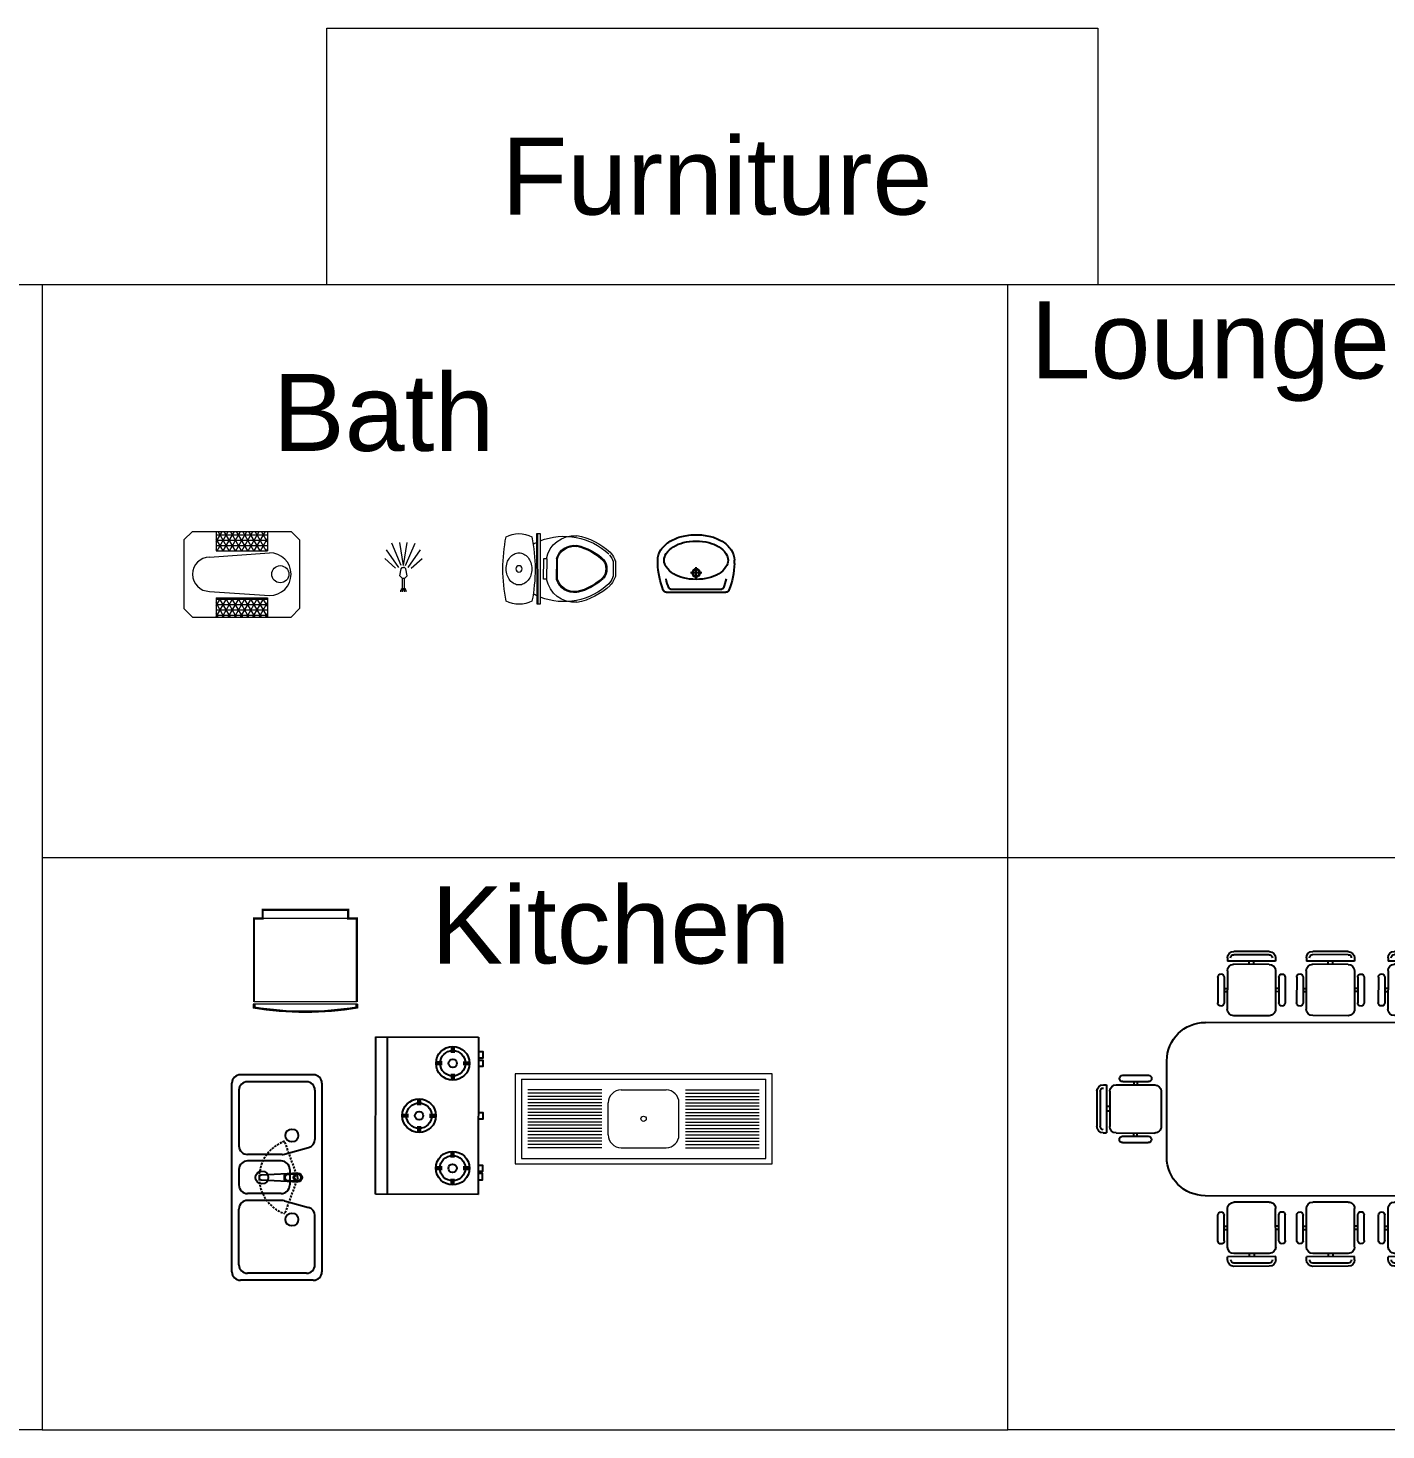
# Model space of a CAD drawing. Header units: inches. Extents: x 47 to 998, y 36 to 364.
# Drawn here: x 366.9 to 683.9, y 36.3 to 363.8 of the extents above; entities that cross this region are included whole.
import ezdxf

# ---------------------------------------------------------------- set-up
doc = ezdxf.new("R2010")
doc.units = ezdxf.units.IN
doc.header["$MEASUREMENT"] = 0
doc.linetypes.add('DASHED', pattern=[0.75, 0.5, -0.25])
for name, color, linetype, lineweight in [('FIXTURE', 8, 'Continuous', 5), ('furniture', 8, 'Continuous', 25), ('Markings', 7, 'Continuous', 20), ('SANITRY', 8, 'Continuous', 5), ('Text', 160, 'Continuous', 20)]:
    doc.layers.add(name, color=color, linetype=linetype, lineweight=lineweight)
doc.styles.get("Standard").update_dxf_attribs({"font": 'arial.ttf'})

# ---------------------------------------------------------------- blocks, each defined once
blk = doc.blocks.new('WB')
at = {"layer": 'furniture'}
for p, q in [((-9.33, 0), (9.33, 0)), ((-8.05, -1), (8.05, -1)), ((0, -4.22), (0, -7.79)), ((1.77, -6.03), (-1.8, -6.03)), ((-12, -9), (-12, -10)), ((12, -9), (12, -10))]:
    blk.add_line(p, q, dxfattribs=at)
blk.add_lwpolyline([(0, -4, 0.060974), (-4.01, -4.49, 0.074343), (-7.07, -5.76, 0.106943), (-9.35, -7.89, 0.152216), (-10, -10, 0.152216), (-9.35, -12.11, 0.106943), (-7.07, -14.24, 0.074343), (-4.01, -15.51, 0.060974), (0, -16, 0.060974), (4, -15.51, 0.074343), (7.07, -14.24, 0.106943), (9.34, -12.11, 0.152216), (10, -10, 0.152216), (9.34, -7.89, 0.106943), (7.07, -5.76, 0.074343), (4, -4.49, 0.060974)], format="xyb", close=True, dxfattribs=at)
blk.add_lwpolyline([(-12, -10, 0.152216), (-10.99, -13.25, 0.106943), (-8.1, -15.96, 0.074343), (-4.49, -17.45, 0.060974), (0, -18, 0.060974), (4.48, -17.45, 0.074343), (8.1, -15.96, 0.106943), (10.98, -13.25, 0.152216), (12, -10, 0.152216)], format="xyb", dxfattribs=at)
for radius in [1.25, 1]:
    blk.add_circle((0, -6.03), radius, dxfattribs=at)
for centre, radius, start, end in [((-9.33, -1), 1, 90, 158.5262), ((9.33, -1), 1, 21.4738, 90), ((13.29, -9.9), 25.31, 158.5262, 177.967), ((13.29, -9.53), 23.31, 159.3794, 166.7677), ((-8.05, -1.5), 0.5, 90, 159.3794), ((8.05, -1.5), 0.5, 20.6206, 90), ((-13.29, -9.53), 23.31, 13.2323, 20.6206), ((-13.29, -9.9), 25.31, 2.033, 21.4738)]:
    blk.add_arc(centre, radius, start, end, dxfattribs=at)
blk = doc.blocks.new('WC2')
for p, q in [((-11.07, 24.56), (-11.32, 24.33)), ((-10.75, 24.17), (-10.96, 23.99)), ((-5.64, 25.52), (-9.29, 25.53)), ((-5.64, 25.02), (-9.29, 25.03)), ((-3.61, 24.31), (-3.87, 24.54)), ((-9.87, 12.03), (-7.54, 12.02)), ((-9.87, 11.78), (-7.54, 11.77)), ((-7.47, 12.02), (-5.13, 12.01)), ((-5.13, 11.76), (-7.47, 11.77)), ((0.77, 7.94), (-15.73, 7.98)), ((-15.73, 7.98), (-15.73, 7.23)), ((-15.73, 7.48), (0.77, 7.44)), ((-15.73, 7.23), (0.77, 7.19)), ((-9.88, 9.53), (-7.54, 9.52)), ((-9.88, 9.53), (-9.88, 8.78)), ((-9.88, 8.78), (-7.54, 8.77)), ((-5.14, 8.76), (-7.48, 8.77)), ((-5.14, 9.51), (-7.47, 9.52)), ((-5.14, 9.51), (-5.14, 8.76)), ((0.77, 7.19), (0.77, 7.94))]:
    blk.add_line(p, q)
blk.add_lwpolyline([(-3.74, 3.01, 0.120011), (-4.01, 4.12, 0.104957), (-4.83, 5.13, 0.088923), (-6.01, 5.78, 0.080167), (-7.48, 6.02, 0.080167), (-8.95, 5.79, 0.088923), (-10.14, 5.15, 0.104957), (-10.97, 4.14, 0.120011), (-11.24, 3.03, 0.120011), (-10.97, 1.92, 0.104957), (-10.15, 0.91, 0.088923), (-8.97, 0.26, 0.080167), (-7.5, 0.02, 0.080167), (-6.03, 0.25, 0.088923), (-4.85, 0.89, 0.104957), (-4.02, 1.9, 0.120011)], format="xyb", close=True)
blk.add_circle((-7.49, 3.02), 0.75)
for centre, radius, start, end in [((0.14, 13.51), 15.77, 136.6415, 168.8921), ((0.14, 13.51), 15.27, 136.6415, 201.218), ((-7.52, 20.14), 5.66, 108.1879, 128.73), ((-7.52, 20.14), 5.16, 108.1879, 128.73), ((-7.52, 20.14), 3.41, 89.6485, 128.73), ((-7.52, 20.14), 3.16, 89.6485, 128.73), ((-7.43, 20.14), 3.41, 50.9518, 90.0333), ((-7.43, 20.14), 3.16, 50.9518, 90.0333), ((-7.43, 20.14), 5.16, 50.9518, 71.494), ((-7.43, 20.14), 5.66, 50.9518, 71.494), ((-15.14, 13.55), 15.27, 338.4638, 43.0404), ((-15.14, 13.55), 15.77, 10.7897, 43.0404), ((0.14, 13.51), 13.52, 136.6415, 166.7954), ((0.14, 13.51), 13.27, 136.6415, 166.7954), ((-15.14, 13.55), 13.27, 12.8864, 43.0404), ((-15.14, 13.55), 13.52, 12.8864, 43.0404), ((-8.69, 15.94), 6.59, 174.76, 259.6386), ((-8.69, 15.94), 4.34, 172.1106, 253.2536), ((-8.69, 15.94), 4.09, 171.6346, 253.2536), ((-6.29, 15.93), 6.59, 280.0432, 4.9218), ((-6.29, 15.93), 4.09, 286.4283, 8.0472), ((-6.29, 15.93), 4.34, 286.4283, 7.5712), ((-7.59, -31.1), 37.88, 78.4197, 101.2621), ((0.14, 13.51), 15.27, 204.2742, 208.0248), ((-15.14, 13.55), 15.27, 331.699, 335.4076), ((-9.37, 3.03), 6.38, 151.7684, 207.9134), ((-5.62, 3.02), 6.38, 331.7684, 27.9134), ((-7.4, 37.15), 37.88, 258.4197, 281.2621)]:
    blk.add_arc(centre, radius, start, end)
blk = doc.blocks.new('A$C14131CE2')
for p, q in [((-0.025, 0), (-0.025, 0.015)), ((0.025, 0.015), (-0.025, 0.015)), ((-0.018, 0.015), (-0.018, 0.027)), ((0.018, 0.027), (-0.018, 0.027)), ((-0.01, 0), (-0.01, 0.124)), ((0.01, 0.124), (-0.01, 0.124)), ((0.01, 0), (0.01, 0.124)), ((0.018, 0.015), (0.018, 0.027)), ((0.025, 0), (0.025, 0.015))]:
    blk.add_line(p, q)
for points in [[(-0.01, 0.124), (-0.035, 0.15), (-0.022, 0.214), (-0.011, 0.225), (0, 0.225)], [(0.01, 0.124), (0.035, 0.15), (0.022, 0.214), (0.011, 0.225), (0, 0.225)]]:
    blk.add_lwpolyline(points)
at = {"layer": 'SANITRY'}
for p, q in [((-0.02, 0.246), (-0.109, 0.453)), ((0, 0.246), (-0.034, 0.459)), ((0, 0.246), (0.034, 0.459)), ((0.02, 0.246), (0.109, 0.453)), ((-0.073, 0.219), (-0.175, 0.309)), ((-0.044, 0.227), (-0.159, 0.393)), ((0.044, 0.227), (0.159, 0.393)), ((0.073, 0.219), (0.175, 0.309))]:
    blk.add_line(p, q, dxfattribs=at)
blk = doc.blocks.new('*X8')
at = {"color": 0}
for p, q in [((2283.21, 1252.14), (2284.61, 1254.56)), ((2283.46, 1250.06), (2286.05, 1254.56)), ((2286.27, 1250.06), (2283.67, 1254.56)), ((2284.9, 1250.06), (2287.5, 1254.56)), ((2287.71, 1250.06), (2285.12, 1254.56)), ((2286.34, 1250.06), (2288.94, 1254.56)), ((2289.16, 1250.06), (2286.56, 1254.56)), ((2287.79, 1250.06), (2290.39, 1254.56)), ((2290.6, 1250.06), (2288, 1254.56)), ((2289.23, 1250.06), (2291.83, 1254.56)), ((2292.04, 1250.06), (2289.45, 1254.56)), ((2290.67, 1250.06), (2293.27, 1254.56)), ((2293.49, 1250.06), (2290.89, 1254.56)), ((2292.12, 1250.06), (2294.72, 1254.56)), ((2294.93, 1250.06), (2292.33, 1254.56)), ((2295.21, 1252.08), (2293.78, 1254.56)), ((2283.21, 1253.75), (2295.21, 1253.75)), ((2284.83, 1250.06), (2283.21, 1252.86)), ((2283.21, 1252.5), (2295.21, 1252.5)), ((2283.21, 1251.25), (2295.21, 1251.25)), ((2293.56, 1250.06), (2295.21, 1252.92)), ((2283.38, 1250.06), (2283.21, 1250.36)), ((2295, 1250.06), (2295.21, 1250.42))]:
    blk.add_line(p, q, dxfattribs=at)
blk = doc.blocks.new('*X9')
at = {"color": 0}
for p, q in [((2283.21, 1234.64), (2285.77, 1239.06)), ((2283.21, 1237.14), (2284.32, 1239.06)), ((2283.21, 1238.75), (2295.21, 1238.75)), ((2286.56, 1234.56), (2283.96, 1239.06)), ((2284.61, 1234.56), (2287.21, 1239.06)), ((2288, 1234.56), (2285.4, 1239.06)), ((2286.05, 1234.56), (2288.65, 1239.06)), ((2289.45, 1234.56), (2286.85, 1239.06)), ((2287.5, 1234.56), (2290.1, 1239.06)), ((2290.89, 1234.56), (2288.29, 1239.06)), ((2288.94, 1234.56), (2291.54, 1239.06)), ((2292.33, 1234.56), (2289.73, 1239.06)), ((2290.39, 1234.56), (2292.98, 1239.06)), ((2293.78, 1234.56), (2291.18, 1239.06)), ((2291.83, 1234.56), (2294.43, 1239.06)), ((2295.21, 1234.58), (2292.62, 1239.06)), ((2295.21, 1237.08), (2294.06, 1239.06)), ((2285.12, 1234.56), (2283.21, 1237.86)), ((2283.21, 1237.5), (2295.21, 1237.5)), ((2283.21, 1236.25), (2295.21, 1236.25)), ((2283.67, 1234.56), (2283.21, 1235.36)), ((2283.21, 1235), (2295.21, 1235)), ((2293.27, 1234.56), (2295.21, 1237.92)), ((2294.72, 1234.56), (2295.21, 1235.42))]:
    blk.add_line(p, q, dxfattribs=at)
blk = doc.blocks.new('WC SEAT')
at = {"layer": 'SANITRY'}
for p, q in [((-8, 22.5), (-10, 20.5)), ((-10, 20.5), (-10, -2.5)), ((8, 22.5), (-8, 22.5)), ((10, 20.5), (8, 22.5)), ((10, 20.5), (10, -2.5)), ((-4, 16.5), (-5, 2.5)), ((4, 16.5), (5, 2.5)), ((-5.5, 15), (-10, 15)), ((-5.5, 15), (-5.5, 3)), ((5.5, 15), (5.5, 3)), ((10, 15), (5.5, 15)), ((-5.5, 3), (-10, 3)), ((10, 3), (5.5, 3)), ((-8, -4.5), (-10, -2.5)), ((8, -4.5), (10, -2.5)), ((8, -4.5), (-8, -4.5))]:
    blk.add_line(p, q, dxfattribs=at)
blk.add_circle((0, 0), 2, dxfattribs=at)
for centre, radius, start, end in [((0, 16.5), 4, 0, 180), ((0, 2.5), 5, 180, 0)]:
    blk.add_arc(centre, radius, start, end, dxfattribs=at)
at = {"layer": 'SANITRY', "rotation": 270}
for name in ['*X9', '*X8']:
    blk.add_blockref(name, (-1244.56, 2298.21), dxfattribs=at)
blk = doc.blocks.new('SINK-48')
for p, q in [((37.15, 33.25), (-22.85, 33.25)), ((-22.85, 33.25), (-22.85, 12.25)), ((37.15, 12.25), (37.15, 33.25)), ((-21.35, 32), (35.65, 32)), ((-21.35, 32), (-21.35, 13.5)), ((-2.6, 29.5), (-19.85, 29.5)), ((1.9, 29.5), (12.4, 29.5)), ((16.9, 29.5), (34.15, 29.5)), ((35.65, 13.5), (35.65, 32)), ((-2.6, 28.75), (-19.85, 28.75)), ((-2.6, 28), (-19.85, 28)), ((-2.6, 27.25), (-19.85, 27.25)), ((-2.6, 26.5), (-19.85, 26.5)), ((-1.1, 19), (-1.1, 26.5)), ((15.4, 19), (15.4, 26.5)), ((16.9, 28.75), (34.15, 28.75)), ((16.9, 28), (34.15, 28)), ((16.9, 27.25), (34.15, 27.25)), ((16.9, 26.5), (34.15, 26.5)), ((-2.6, 25.75), (-19.85, 25.75)), ((-2.6, 25), (-19.85, 25)), ((-2.6, 24.25), (-19.85, 24.25)), ((-2.6, 23.5), (-19.85, 23.5)), ((16.9, 25.75), (34.15, 25.75)), ((16.9, 25), (34.15, 25)), ((16.9, 24.25), (34.15, 24.25)), ((16.9, 23.5), (34.15, 23.5)), ((-2.6, 22.75), (-19.85, 22.75)), ((-2.6, 22), (-19.85, 22)), ((-2.6, 21.25), (-19.85, 21.25)), ((-2.6, 20.5), (-19.85, 20.5)), ((-2.6, 19.75), (-19.85, 19.75)), ((16.9, 22.75), (34.15, 22.75)), ((16.9, 22), (34.15, 22)), ((16.9, 21.25), (34.15, 21.25)), ((16.9, 20.5), (34.15, 20.5)), ((16.9, 19.75), (34.15, 19.75)), ((-2.6, 19), (-19.85, 19)), ((-2.6, 18.25), (-19.85, 18.25)), ((-2.6, 17.5), (-19.85, 17.5)), ((-2.6, 16.75), (-19.85, 16.75)), ((16.9, 19), (34.15, 19)), ((16.9, 18.25), (34.15, 18.25)), ((16.9, 17.5), (34.15, 17.5)), ((16.9, 16.75), (34.15, 16.75)), ((-21.35, 13.5), (35.65, 13.5)), ((-2.6, 16), (-19.85, 16)), ((1.9, 16), (12.4, 16)), ((16.9, 16), (34.15, 16)), ((-22.85, 12.25), (37.15, 12.25))]:
    blk.add_line(p, q)
blk.add_circle((7.15, 22.75), 0.612)
for centre, start, end in [((1.9, 26.5), 90, 180), ((12.4, 26.5), 0, 90), ((1.9, 19), 180, 270), ((12.4, 19), 270, 0)]:
    blk.add_arc(centre, 3, start, end)
blk = doc.blocks.new('COOK-7')
for p, q in [((2.7, 23.25), (-34.05, 23.25)), ((-33.96, 1.95), (-33.96, 25.95)), ((-33.96, 25.95), (2.79, 25.95)), ((2.79, 25.95), (2.79, 1.95)), ((2.79, 1.95), (-33.96, 1.95))]:
    blk.add_line(p, q)
at = {"const_width": 1}
for points in [[(-15.59, 19.73), (-15.59, 18.21)], [(-19.51, 15.8), (-18.02, 15.8)], [(-15.59, 11.88), (-15.59, 13.4)], [(-11.66, 15.8), (-13.15, 15.8)], [(-27.84, 11.88), (-27.84, 10.36)], [(-3.34, 11.88), (-3.34, 10.36)], [(-31.76, 7.95), (-30.27, 7.95)], [(-23.91, 7.95), (-25.4, 7.95)], [(-7.26, 7.95), (-5.77, 7.95)], [(0.59, 7.95), (-0.9, 7.95)], [(-27.84, 4.03), (-27.84, 5.55)], [(-3.34, 4.03), (-3.34, 5.55)]]:
    blk.add_lwpolyline(points, dxfattribs=at)
for points in [[(-30.57, 1.95), (-30.57, 0.95), (-29.07, 0.95), (-29.07, 1.95)], [(-27.09, 1.95), (-27.09, 0.95), (-28.59, 0.95), (-28.59, 1.95)], [(-14.84, 1.95), (-14.84, 0.95), (-16.34, 0.95), (-16.34, 1.95)], [(-2.59, 1.95), (-2.59, 0.95), (-4.09, 0.95), (-4.09, 1.95)], [(-0.6, 1.95), (-0.6, 0.95), (-2.1, 0.95), (-2.1, 1.95)]]:
    blk.add_lwpolyline(points)
for centre, radius in [((-15.59, 15.8), 3.92), ((-15.59, 15.8), 2.96), ((-15.59, 15.8), 0.977), ((-27.84, 7.95), 3.92), ((-27.84, 7.95), 2.96), ((-3.34, 7.95), 3.92), ((-3.34, 7.95), 2.96), ((-27.84, 7.95), 0.977), ((-3.34, 7.95), 0.977)]:
    blk.add_circle(centre, radius)
blk = doc.blocks.new('FARIG')
at = {"linetype": 'Continuous'}
for p, q in [((-10, 23.7), (-10, 21.7)), ((-10, 23.7), (10, 23.7)), ((10, 23.7), (10, 21.7)), ((-12, 21.7), (-12, 2.2)), ((-12, 21.7), (12, 21.7)), ((12, 21.7), (12, 2.2)), ((-12.2, 1.7), (-12.2, 0.73)), ((-12.2, 1.7), (12.2, 1.7)), ((-12.1, 1.7), (-12.1, 0.7)), ((-12, 2.2), (12, 2.2)), ((-12, 1.7), (-12, 0.7)), ((-11.9, 1.7), (-11.9, 0.7)), ((-11.8, 1.7), (-11.8, 0.7)), ((11.8, 1.7), (11.8, 0.7)), ((11.9, 1.7), (11.9, 0.7)), ((12, 1.7), (12, 0.7)), ((12.1, 1.7), (12.1, 0.7)), ((12.2, 1.7), (12.2, 0.73))]:
    blk.add_line(p, q, dxfattribs=at)
at = {"linetype": 'Continuous', "const_width": 0.5}
blk.add_lwpolyline([(12, 2.2), (12, 21.7), (10, 21.7), (10, 23.7), (-10, 23.7), (-10, 21.7), (-12, 21.7), (-12, 2.2)], dxfattribs=at)
at = {"linetype": 'Continuous'}
for radius, start, end in [(72.5, 260.3124, 279.6876), (72.4, 260.4727, 279.5273), (72.3, 260.4727, 279.5273), (72.2, 260.4727, 279.5273)]:
    blk.add_arc((0, 72.2), radius, start, end, dxfattribs=at)
blk = doc.blocks.new('CON-10')
at = {"linetype": 'Continuous'}
for p, q in [((40.4, 115.28), (40.4, 114.28)), ((40.4, 114.28), (55.4, 114.3)), ((42.39, 117.28), (53.39, 117.3)), ((42.39, 116.28), (53.39, 116.3)), ((47.15, 113.29), (47.15, 114.29)), ((48.65, 113.29), (48.65, 114.29)), ((55.4, 115.3), (55.4, 114.3)), ((65.95, 115.27), (65.95, 114.27)), ((65.95, 114.27), (80.95, 114.29)), ((67.95, 117.27), (78.95, 117.29)), ((67.95, 116.27), (78.95, 116.29)), ((72.71, 113.28), (72.7, 114.28)), ((74.21, 113.28), (74.2, 114.28)), ((80.95, 115.29), (80.95, 114.29)), ((91.39, 115.26), (91.39, 114.26)), ((91.39, 114.26), (106.39, 114.28)), ((93.39, 117.26), (104.39, 117.28)), ((93.39, 116.26), (104.39, 116.28)), ((98.14, 113.27), (98.14, 114.27)), ((99.64, 113.27), (99.64, 114.27)), ((106.39, 115.28), (106.39, 114.28)), ((115.96, 115.25), (115.96, 114.25)), ((115.96, 114.25), (130.96, 114.27)), ((117.96, 117.25), (128.96, 117.27)), ((117.96, 116.25), (128.96, 116.27)), ((122.71, 113.26), (122.71, 114.26)), ((124.21, 113.26), (124.21, 114.26)), ((130.96, 115.27), (130.96, 114.27)), ((37.41, 109.27), (37.42, 101.27)), ((38.4, 110.27), (38.4, 110.27)), ((39.41, 109.28), (39.42, 101.28)), ((40.4, 111.28), (40.42, 99.28)), ((42.4, 113.28), (53.4, 113.3)), ((55.4, 111.3), (55.42, 99.3)), ((56.41, 109.3), (56.42, 101.3)), ((57.4, 110.3), (57.4, 110.3)), ((58.41, 109.31), (58.42, 101.31)), ((62.96, 109.26), (62.98, 101.26)), ((63.96, 110.26), (63.96, 110.26)), ((64.96, 109.27), (64.98, 101.27)), ((65.96, 111.27), (65.98, 99.27)), ((67.96, 113.27), (78.96, 113.29)), ((80.96, 111.29), (80.98, 99.29)), ((81.96, 109.29), (81.98, 101.29)), ((82.96, 110.29), (82.96, 110.29)), ((83.96, 109.3), (83.98, 101.3)), ((88.4, 109.25), (88.41, 101.25)), ((89.4, 110.25), (89.4, 110.25)), ((90.4, 109.25), (90.41, 101.25)), ((91.4, 111.26), (91.41, 99.26)), ((93.39, 113.26), (104.39, 113.28)), ((106.4, 111.28), (106.41, 99.28)), ((107.4, 109.28), (107.41, 101.28)), ((108.4, 110.28), (108.4, 110.28)), ((109.4, 109.29), (109.41, 101.29)), ((112.97, 109.24), (112.98, 101.24)), ((113.97, 110.24), (113.97, 110.24)), ((114.97, 109.24), (114.98, 101.24)), ((115.97, 111.25), (115.99, 99.25)), ((117.96, 113.25), (128.96, 113.27)), ((130.97, 111.27), (130.99, 99.27)), ((131.97, 109.27), (131.98, 101.27)), ((132.97, 110.27), (132.97, 110.27)), ((133.97, 109.28), (133.98, 101.28)), ((39.41, 105.78), (40.41, 105.78)), ((56.41, 105.8), (55.41, 105.8)), ((56.41, 104.8), (55.41, 104.8)), ((64.97, 105.77), (65.97, 105.77)), ((81.97, 105.79), (80.97, 105.79)), ((90.4, 105.75), (91.4, 105.76)), ((107.4, 105.78), (106.4, 105.78)), ((114.98, 105.74), (115.98, 105.75)), ((131.98, 105.77), (130.98, 105.77)), ((39.41, 104.78), (40.41, 104.78)), ((64.97, 104.77), (65.97, 104.77)), ((81.97, 104.79), (80.97, 104.79)), ((90.41, 104.75), (91.41, 104.76)), ((107.41, 104.78), (106.41, 104.78)), ((114.98, 104.74), (115.98, 104.75)), ((131.98, 104.77), (130.98, 104.77)), ((38.42, 100.27), (38.42, 100.27)), ((42.43, 97.28), (53.43, 97.3)), ((57.42, 100.3), (57.42, 100.3)), ((63.98, 100.26), (63.98, 100.26)), ((67.98, 97.27), (78.98, 97.29)), ((82.98, 100.29), (82.98, 100.29)), ((89.41, 100.25), (89.41, 100.25)), ((93.42, 97.26), (104.42, 97.28)), ((108.41, 100.28), (108.41, 100.28)), ((113.99, 100.24), (113.99, 100.24)), ((117.99, 97.25), (128.99, 97.27)), ((132.99, 100.27), (132.99, 100.27)), ((163.57, 78.73), (155.57, 78.72)), ((4.68, 75.55), (5.68, 75.55)), ((5.68, 75.55), (5.64, 60.55)), ((8.68, 75.54), (20.68, 75.51)), ((9.68, 77.54), (9.68, 77.54)), ((10.68, 76.54), (18.68, 76.52)), ((10.69, 78.54), (18.69, 78.52)), ((14.18, 76.53), (14.18, 75.53)), ((15.18, 76.53), (15.18, 75.53)), ((19.68, 77.52), (19.68, 77.52)), ((165.58, 75.74), (153.58, 75.72)), ((154.57, 77.72), (154.57, 77.72)), ((163.57, 76.73), (155.57, 76.72)), ((159.07, 76.72), (159.08, 75.72)), ((160.07, 76.73), (160.08, 75.73)), ((164.57, 77.73), (164.57, 77.73)), ((168.58, 75.74), (168.6, 60.74)), ((169.58, 75.74), (168.58, 75.74)), ((2.67, 73.56), (2.65, 62.56)), ((3.67, 73.56), (3.65, 62.56)), ((6.67, 73.55), (6.65, 62.55)), ((22.67, 73.51), (22.65, 62.51)), ((151.58, 73.71), (151.6, 62.71)), ((167.58, 73.74), (167.6, 62.74)), ((170.58, 73.74), (170.6, 62.74)), ((171.58, 73.75), (171.6, 62.75)), ((6.66, 68.8), (5.66, 68.8)), ((6.66, 67.3), (5.66, 67.3)), ((167.59, 68.99), (168.59, 68.99)), ((167.59, 67.49), (168.59, 67.49)), ((4.64, 60.55), (5.64, 60.55)), ((8.64, 60.54), (20.64, 60.51)), ((9.64, 58.54), (9.64, 58.54)), ((10.64, 59.54), (18.64, 59.52)), ((10.64, 57.54), (18.64, 57.52)), ((14.14, 59.53), (14.14, 60.53)), ((15.14, 59.53), (15.14, 60.53)), ((19.64, 58.52), (19.64, 58.52)), ((165.6, 60.74), (153.6, 60.72)), ((154.6, 58.72), (154.6, 58.72)), ((163.6, 59.73), (155.6, 59.72)), ((163.61, 57.73), (155.61, 57.72)), ((159.1, 59.72), (159.1, 60.72)), ((160.1, 59.73), (160.1, 60.73)), ((164.6, 58.73), (164.6, 58.73)), ((169.6, 60.74), (168.6, 60.74)), ((37.37, 27.25), (37.39, 35.25)), ((38.39, 36.24), (38.39, 36.24)), ((39.37, 27.24), (39.39, 35.24)), ((40.37, 25.24), (40.4, 37.24)), ((42.4, 39.23), (53.4, 39.21)), ((55.37, 25.2), (55.4, 37.2)), ((56.37, 27.2), (56.39, 35.2)), ((57.39, 36.2), (57.39, 36.2)), ((58.37, 27.2), (58.39, 35.2)), ((62.93, 27.24), (62.95, 35.24)), ((63.95, 36.23), (63.95, 36.23)), ((64.93, 27.23), (64.95, 35.23)), ((65.92, 25.23), (65.95, 37.23)), ((67.96, 39.22), (78.96, 39.2)), ((80.92, 25.19), (80.95, 37.19)), ((81.93, 27.19), (81.95, 35.19)), ((82.95, 36.19), (82.95, 36.19)), ((83.93, 27.18), (83.95, 35.18)), ((88.36, 27.23), (88.38, 35.23)), ((89.39, 36.22), (89.39, 36.22)), ((90.36, 27.22), (90.38, 35.22)), ((91.36, 25.22), (91.39, 37.22)), ((93.39, 39.21), (104.39, 39.19)), ((106.36, 25.18), (106.39, 37.18)), ((107.36, 27.18), (107.38, 35.18)), ((108.39, 36.18), (108.39, 36.18)), ((109.36, 27.17), (109.38, 35.17)), ((112.94, 27.22), (112.96, 35.22)), ((113.96, 36.21), (113.96, 36.21)), ((114.94, 27.21), (114.96, 35.21)), ((115.93, 25.21), (115.96, 37.21)), ((117.97, 39.2), (128.97, 39.18)), ((130.93, 25.17), (130.96, 37.17)), ((131.94, 27.17), (131.96, 35.17)), ((132.96, 36.17), (132.96, 36.17)), ((133.94, 27.16), (133.96, 35.16)), ((39.38, 31.74), (40.38, 31.74)), ((39.38, 30.74), (40.38, 30.74)), ((56.38, 31.7), (55.38, 31.7)), ((56.38, 30.7), (55.38, 30.7)), ((64.94, 31.73), (65.94, 31.73)), ((64.94, 30.73), (65.94, 30.73)), ((81.94, 31.69), (80.94, 31.69)), ((81.94, 30.69), (80.94, 30.69)), ((90.37, 30.72), (91.37, 30.72)), ((90.38, 31.72), (91.38, 31.72)), ((107.37, 30.68), (106.37, 30.68)), ((107.38, 31.68), (106.38, 31.68)), ((114.95, 31.71), (115.95, 31.71)), ((114.95, 30.71), (115.95, 30.71)), ((131.95, 31.67), (130.95, 31.67)), ((131.95, 30.67), (130.95, 30.67)), ((38.37, 26.24), (38.37, 26.24)), ((63.93, 26.23), (63.93, 26.23)), ((89.36, 26.22), (89.36, 26.22)), ((113.94, 26.21), (113.94, 26.21)), ((40.36, 22.24), (55.36, 22.2)), ((40.36, 21.24), (40.36, 22.24)), ((42.36, 23.23), (53.36, 23.21)), ((47.11, 23.22), (47.11, 22.22)), ((48.61, 23.22), (48.61, 22.22)), ((55.36, 21.2), (55.36, 22.2)), ((57.37, 26.2), (57.37, 26.2)), ((65.91, 21.23), (65.92, 22.23)), ((65.92, 22.23), (80.92, 22.19)), ((67.92, 23.22), (78.92, 23.2)), ((72.67, 23.21), (72.67, 22.21)), ((74.17, 23.21), (74.17, 22.21)), ((80.91, 21.19), (80.92, 22.19)), ((82.93, 26.19), (82.93, 26.19)), ((91.35, 22.22), (106.35, 22.18)), ((91.35, 21.22), (91.35, 22.22)), ((93.36, 23.21), (104.36, 23.19)), ((98.11, 23.2), (98.1, 22.2)), ((99.61, 23.2), (99.6, 22.2)), ((106.35, 21.18), (106.35, 22.18)), ((108.36, 26.18), (108.36, 26.18)), ((115.92, 21.21), (115.93, 22.21)), ((115.93, 22.21), (130.93, 22.17)), ((117.93, 23.2), (128.93, 23.18)), ((122.68, 23.19), (122.68, 22.19)), ((124.18, 23.19), (124.18, 22.19)), ((130.92, 21.17), (130.93, 22.17)), ((132.94, 26.17), (132.94, 26.17)), ((42.35, 19.23), (53.35, 19.21)), ((42.36, 20.23), (53.36, 20.21)), ((67.91, 20.22), (78.91, 20.2)), ((67.91, 19.22), (78.91, 19.2)), ((93.35, 20.21), (104.35, 20.19)), ((93.35, 19.21), (104.35, 19.19)), ((117.92, 20.2), (128.92, 20.18)), ((117.92, 19.2), (128.92, 19.18))]:
    blk.add_line(p, q, dxfattribs=at)
for p, q in [((35.8, 95.03), (137.8, 95.19)), ((23.86, 53.01), (23.82, 83.01)), ((149.86, 53.21), (149.82, 83.21)), ((35.88, 41.03), (137.88, 41.19))]:
    blk.add_line(p, q)
for centre, radius, start, end in [((42.4, 115.28), 2, 90.093, 180.093), ((42.4, 115.28), 1, 90.093, 180.093), ((53.4, 115.3), 2, 0.093, 90.093), ((53.4, 115.3), 1, 0.093, 90.093), ((67.95, 115.27), 2, 90.093, 180.093), ((67.95, 115.27), 1, 90.093, 180.093), ((78.95, 115.29), 2, 0.093, 90.093), ((78.95, 115.29), 1, 0.093, 90.093), ((93.39, 115.26), 2, 90.093, 180.093), ((93.39, 115.26), 1, 90.093, 180.093), ((104.39, 115.28), 2, 0.093, 90.093), ((104.39, 115.28), 1, 0.093, 90.093), ((117.96, 115.25), 2, 90.093, 180.093), ((117.96, 115.25), 1, 90.093, 180.093), ((128.96, 115.27), 2, 0.093, 90.093), ((128.96, 115.27), 1, 0.093, 90.093), ((38.41, 109.27), 1, 90.093, 180.093), ((38.41, 109.27), 1, 0.093, 90.093), ((42.4, 111.28), 2, 90.093, 180.093), ((53.4, 111.3), 2, 0.093, 90.093), ((57.41, 109.3), 1, 90.093, 180.093), ((57.41, 109.3), 1, 0.093, 90.093), ((63.96, 109.26), 1, 90.093, 180.093), ((63.96, 109.26), 1, 0.093, 90.093), ((67.96, 111.27), 2, 90.093, 180.093), ((78.96, 111.29), 2, 0.093, 90.093), ((82.96, 109.29), 1, 90.093, 180.093), ((82.96, 109.29), 1, 0.093, 90.093), ((89.4, 109.25), 1, 90.093, 180.093), ((89.4, 109.25), 1, 0.093, 90.093), ((93.4, 111.26), 2, 90.093, 180.093), ((104.4, 111.28), 2, 0.093, 90.093), ((108.4, 109.28), 1, 90.093, 180.093), ((108.4, 109.28), 1, 0.093, 90.093), ((113.97, 109.24), 1, 90.093, 180.093), ((113.97, 109.24), 1, 0.093, 90.093), ((117.97, 111.25), 2, 90.093, 180.093), ((128.97, 111.27), 2, 0.093, 90.093), ((132.97, 109.27), 1, 90.093, 180.093), ((132.97, 109.27), 1, 0.093, 90.093), ((38.42, 101.27), 1, 180.093, 270.093), ((38.42, 101.27), 1, 270.093, 0.093), ((57.42, 101.3), 1, 180.093, 270.093), ((57.42, 101.3), 1, 270.093, 0.093), ((63.98, 101.26), 1, 180.093, 270.093), ((63.98, 101.26), 1, 270.093, 0.093), ((82.98, 101.29), 1, 180.093, 270.093), ((82.98, 101.29), 1, 270.093, 0.093), ((89.41, 101.25), 1, 180.093, 270.093), ((89.41, 101.25), 1, 270.093, 0.093), ((108.41, 101.28), 1, 180.093, 270.093), ((108.41, 101.28), 1, 270.093, 0.093), ((113.98, 101.24), 1, 180.093, 270.093), ((113.98, 101.24), 1, 270.093, 0.093), ((132.98, 101.27), 1, 180.093, 270.093), ((132.98, 101.27), 1, 270.093, 0.093), ((42.42, 99.28), 2, 180.093, 270.093), ((53.42, 99.3), 2, 270.093, 0.093), ((67.98, 99.27), 2, 180.093, 270.093), ((78.98, 99.29), 2, 270.093, 0.093), ((93.41, 99.26), 2, 180.093, 270.093), ((104.41, 99.28), 2, 270.093, 0.093), ((117.99, 99.25), 2, 180.093, 270.093), ((128.99, 99.27), 2, 270.093, 0.093), ((155.57, 77.72), 1, 90.093, 180.093), ((163.57, 77.73), 1, 0.093, 90.093), ((4.67, 73.55), 2, 89.86, 179.86), ((4.67, 73.55), 1, 89.86, 179.86), ((8.67, 73.54), 2, 89.86, 179.86), ((10.68, 77.54), 1, 89.86, 179.86), ((10.68, 77.54), 1, 179.86, 269.86), ((18.68, 77.52), 1, 269.86, 359.86), ((18.68, 77.52), 1, 359.86, 89.86), ((20.67, 73.51), 2, 359.86, 89.86), ((153.58, 73.72), 2, 90.093, 180.093), ((155.57, 77.72), 1, 180.093, 270.093), ((163.57, 77.73), 1, 270.093, 0.093), ((165.58, 73.74), 2, 0.093, 90.093), ((169.58, 73.74), 2, 0.093, 90.093), ((169.58, 73.74), 1, 0.093, 90.093), ((4.65, 62.55), 2, 179.86, 269.86), ((4.65, 62.55), 1, 179.86, 269.86), ((8.65, 62.54), 2, 179.86, 269.86), ((20.65, 62.51), 2, 269.86, 359.86), ((153.6, 62.72), 2, 180.093, 270.093), ((165.6, 62.74), 2, 270.093, 0.093), ((169.6, 62.74), 2, 270.093, 0.093), ((169.6, 62.74), 1, 270.093, 0.093), ((10.64, 58.54), 1, 89.86, 179.86), ((10.64, 58.54), 1, 179.86, 269.86), ((18.64, 58.52), 1, 359.86, 89.86), ((18.64, 58.52), 1, 269.86, 359.86), ((155.6, 58.72), 1, 90.093, 180.093), ((155.6, 58.72), 1, 180.093, 270.093), ((163.6, 58.73), 1, 0.093, 90.093), ((163.6, 58.73), 1, 270.093, 0.093), ((38.39, 35.24), 1, 89.86, 179.86), ((38.39, 35.24), 1, 359.86, 89.86), ((42.4, 37.23), 2, 89.86, 179.86), ((53.4, 37.21), 2, 359.86, 89.86), ((57.39, 35.2), 1, 89.86, 179.86), ((57.39, 35.2), 1, 359.86, 89.86), ((63.95, 35.23), 1, 89.86, 179.86), ((63.95, 35.23), 1, 359.86, 89.86), ((67.95, 37.22), 2, 89.86, 179.86), ((78.95, 37.2), 2, 359.86, 89.86), ((82.95, 35.19), 1, 89.86, 179.86), ((82.95, 35.19), 1, 359.86, 89.86), ((89.38, 35.22), 1, 89.86, 179.86), ((89.38, 35.22), 1, 359.86, 89.86), ((93.39, 37.21), 2, 89.86, 179.86), ((104.39, 37.19), 2, 359.86, 89.86), ((108.38, 35.18), 1, 89.86, 179.86), ((108.38, 35.18), 1, 359.86, 89.86), ((113.96, 35.21), 1, 89.86, 179.86), ((113.96, 35.21), 1, 359.86, 89.86), ((117.96, 37.2), 2, 89.86, 179.86), ((128.96, 37.18), 2, 359.86, 89.86), ((132.96, 35.17), 1, 89.86, 179.86), ((132.96, 35.17), 1, 359.86, 89.86), ((38.37, 27.24), 1, 179.86, 269.86), ((38.37, 27.24), 1, 269.86, 359.86), ((57.37, 27.2), 1, 179.86, 269.86), ((57.37, 27.2), 1, 269.86, 359.86), ((63.93, 27.23), 1, 179.86, 269.86), ((63.93, 27.23), 1, 269.86, 359.86), ((82.93, 27.19), 1, 179.86, 269.86), ((82.93, 27.19), 1, 269.86, 359.86), ((89.36, 27.22), 1, 179.86, 269.86), ((89.36, 27.22), 1, 269.86, 359.86), ((108.36, 27.18), 1, 179.86, 269.86), ((108.36, 27.18), 1, 269.86, 359.86), ((113.94, 27.21), 1, 179.86, 269.86), ((113.94, 27.21), 1, 269.86, 359.86), ((132.94, 27.17), 1, 179.86, 269.86), ((132.94, 27.17), 1, 269.86, 359.86), ((42.37, 25.23), 2, 179.86, 269.86), ((53.37, 25.21), 2, 269.86, 359.86), ((67.92, 25.22), 2, 179.86, 269.86), ((78.92, 25.2), 2, 269.86, 359.86), ((93.36, 25.21), 2, 179.86, 269.86), ((104.36, 25.19), 2, 269.86, 359.86), ((117.93, 25.2), 2, 179.86, 269.86), ((128.93, 25.18), 2, 269.86, 359.86), ((42.36, 21.23), 2, 179.86, 269.86), ((42.36, 21.23), 1, 179.86, 269.86), ((53.36, 21.21), 2, 269.86, 359.86), ((53.36, 21.21), 1, 269.86, 359.86), ((67.91, 21.22), 2, 179.86, 269.86), ((67.91, 21.22), 1, 179.86, 269.86), ((78.91, 21.2), 1, 269.86, 359.86), ((78.91, 21.2), 2, 269.86, 359.86), ((93.35, 21.21), 2, 179.86, 269.86), ((93.35, 21.21), 1, 179.86, 269.86), ((104.35, 21.19), 2, 269.86, 359.86), ((104.35, 21.19), 1, 269.86, 359.86), ((117.92, 21.2), 2, 179.86, 269.86), ((117.92, 21.2), 1, 179.86, 269.86), ((128.92, 21.18), 1, 269.86, 359.86), ((128.92, 21.18), 2, 269.86, 359.86)]:
    blk.add_arc(centre, radius, start, end, dxfattribs=at)
for centre, start, end in [((35.82, 83.03), 90.093, 180.093), ((137.82, 83.19), 0.093, 90.093), ((35.86, 53.03), 180.093, 270.093), ((137.86, 53.19), 270.093, 0.093)]:
    blk.add_arc(centre, 12, start, end)

msp = doc.modelspace()

# ---------------------------------------------------------------- linework, layer by layer
at = {"layer": 'furniture'}
for p, q in [((433.46, 119.28), (416.46, 119.28)), ((414.46, 73.28), (414.46, 117.28)), ((416.09, 115.66), (416.09, 102.66)), ((431.84, 117.66), (418.09, 117.66)), ((433.84, 115.66), (433.84, 104.19)), ((435.46, 117.28), (435.46, 73.28)), ((426.72, 100.73), (432.36, 102.26)), ((426.2, 100.66), (418.09, 100.66)), ((425.96, 99.16), (418.09, 99.16)), ((416.09, 97.16), (416.09, 93.53)), ((420.82, 95.31), (420.82, 95.25)), ((427.35, 96.14), (421.29, 95.81)), ((426.64, 95.39), (426.64, 95.17)), ((426.84, 95.44), (426.84, 95.12)), ((429.2, 96.04), (427.32, 95.94)), ((429.84, 96.28), (427.35, 96.14)), ((427.96, 97.16), (427.96, 93.53)), ((421.29, 94.75), (427.35, 94.42)), ((427.32, 94.62), (429.2, 94.52)), ((427.35, 94.42), (429.84, 94.28)), ((425.96, 91.53), (418.09, 91.53)), ((426.2, 89.91), (418.09, 89.91)), ((426.72, 89.84), (432.36, 88.31)), ((416.09, 74.91), (416.09, 87.91)), ((433.84, 74.91), (433.84, 86.38)), ((431.84, 72.91), (418.09, 72.91)), ((433.46, 71.28), (416.46, 71.28))]:
    msp.add_line(p, q, dxfattribs=at)
at = {"layer": 'furniture', "linetype": 'DASHED'}
for q in [(426.76, 103.76), (426.76, 86.8)]:
    msp.add_line((429.84, 95.28), q, dxfattribs=at)
at = {"layer": 'furniture'}
for centre, radius in [((428.46, 105.09), 1.5), ((421.46, 95.28), 1.5), ((429.84, 95.28), 1), ((429.84, 95.28), 0.75), ((428.46, 85.47), 1.5)]:
    msp.add_circle(centre, radius, dxfattribs=at)
for centre, radius, start, end in [((416.46, 117.28), 2, 90, 180), ((433.46, 117.28), 2, 0, 90), ((418.09, 115.66), 2, 90, 180), ((431.84, 115.66), 2, 0, 90), ((418.09, 102.66), 2, 180, 270), ((431.84, 104.19), 2, 285.1729, 0), ((418.09, 97.16), 2, 90, 180), ((425.96, 97.16), 2, 0, 90), ((426.2, 102.66), 2, 270, 285.1729), ((421.32, 95.31), 0.5, 93.171, 180), ((421.32, 95.25), 0.5, 180, 266.829), ((427.39, 95.39), 0.75, 93.171, 180), ((427.39, 95.17), 0.75, 180, 266.829), ((427.34, 95.44), 0.5, 93.171, 180), ((427.34, 95.12), 0.5, 180, 266.829), ((418.09, 93.53), 2, 180, 270), ((425.96, 93.53), 2, 270, 0), ((418.09, 87.91), 2, 90, 180), ((426.2, 87.91), 2, 74.8271, 90), ((431.84, 86.38), 2, 0, 74.8271), ((416.46, 73.28), 2, 180, 270), ((418.09, 74.91), 2, 180, 270), ((431.84, 74.91), 2, 270, 0), ((433.46, 73.28), 2, 270, 0)]:
    msp.add_arc(centre, radius, start, end, dxfattribs=at)
at = {"layer": 'furniture', "linetype": 'DASHED'}
msp.add_arc((429.84, 95.28), 9.02, 110, 250, dxfattribs=at)
at = {"layer": 'Markings', "linetype": 'Continuous'}
for p, q in [((436.62, 303.8), (436.62, 363.8)), ((436.62, 363.8), (616.62, 363.8)), ((616.62, 363.8), (616.62, 303.8)), ((370.12, 303.8), (370.12, 36.3)), ((595.62, 170.05), (595.62, 303.8)), ((370.12, 170.05), (595.62, 170.05)), ((595.62, 36.3), (595.62, 170.05)), ((595.62, 170.05), (833.62, 170.05)), ((370.12, 36.3), (46.62, 36.3)), ((370.12, 36.3), (595.62, 36.3)), ((833.62, 36.3), (595.62, 36.3))]:
    msp.add_line(p, q, dxfattribs=at)
msp.add_lwpolyline([(997.12, 303.8), (46.62, 303.8), (46.62, 36.3)], dxfattribs=at)

# ---------------------------------------------------------------- block references
at = {"layer": 'FIXTURE', "rotation": 90}
msp.add_blockref('WC SEAT', (425.76, 236.21), dxfattribs=at)
at = {"layer": 'furniture', "xscale": -0.75, "yscale": 0.75, "zscale": 0.75}
msp.add_blockref('CON-10', (745.13, 60.13), dxfattribs=at)
at = {"layer": 'furniture', "rotation": 89.90183543785507}
msp.add_blockref('COOK-7', (473.99, 125.28), dxfattribs=at)
at = {"layer": 'SANITRY', "xscale": -1, "rotation": 270}
msp.add_blockref('WC2', (478.47, 244.94), dxfattribs=at)
at = {"layer": 'SANITRY', "xscale": 25, "yscale": 25, "zscale": 25}
msp.add_blockref('A$C14131CE2', (454.51, 232.12), dxfattribs=at)
at = {"layer": 'SANITRY', "xscale": -0.7463717855421977, "yscale": 0.7463717855421977, "zscale": 0.7463717855421977, "rotation": 180}
msp.add_blockref('WB', (522.85, 232.01), dxfattribs=at)
at = {"layer": 'SANITRY', "xscale": -1}
msp.add_blockref('FARIG', (431.62, 134.1), dxfattribs=at)
at = {"layer": 'SANITRY'}
msp.add_blockref('SINK-48', (503.44, 86.24), dxfattribs=at)

# ---------------------------------------------------------------- texts
at = {"layer": 'Text', "char_height": 9, "attachment_point": 1}
for s, width, insert in [('{\\H2x;Furniture}', 99.8933, (477.4, 338.22)), ('{\\H2x;Lounge}', 9, (600.96, 299.94)), ('{\\H2x;Bath }', 99.8933, (424.03, 283.01)), ('{\\H2x;Kitchen}', 99.8933, (460.96, 163.27))]:
    msp.add_mtext_dynamic_manual_height_columns(s, width=width, gutter_width=1, heights=[57.22], dxfattribs=dict(at, insert=insert))

doc.saveas('drawing.dxf')
